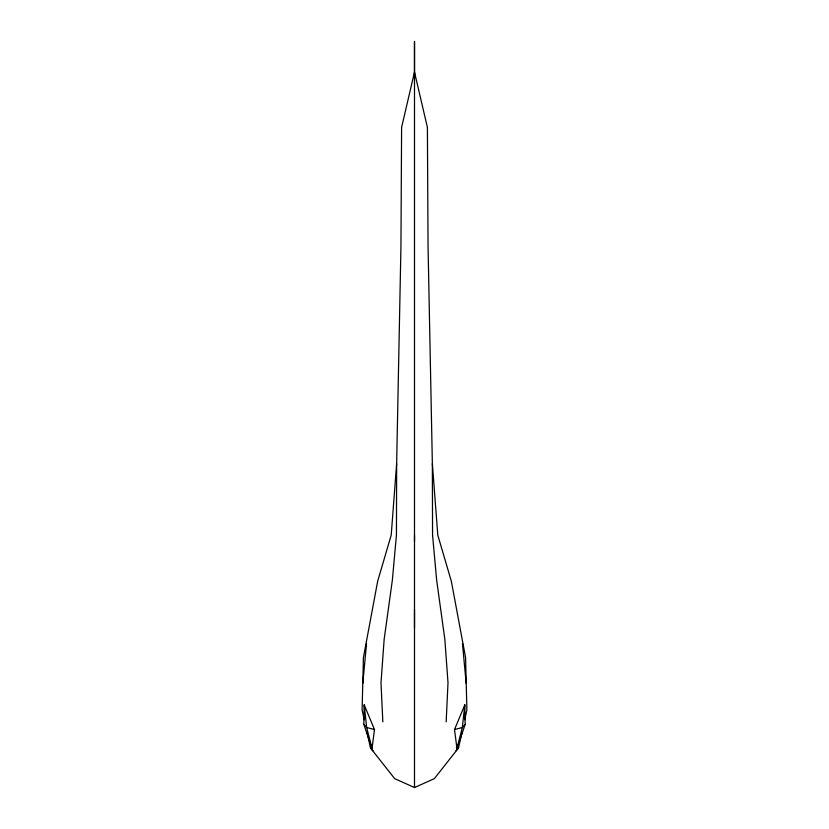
<?xml version="1.0" encoding="UTF-8"?>
<svg xmlns="http://www.w3.org/2000/svg" width="829" height="829" viewBox="0 0 829 829"><rect width="100%" height="100%" fill="white"/><g stroke="black" fill="none" stroke-linecap="round" stroke-linejoin="round"><path stroke-width="1.24" d="M446.168 721.872L448.002 682.671L444.841 639.314L436.634 580.072L432.562 535.109L432.355 463.587L428.054 246.607L427.401 127.397L414.5 72.082L401.599 127.397L400.946 246.607L396.645 463.587L396.438 535.109L392.366 580.072L384.159 639.314L380.998 682.671L382.832 721.872M363.817 724.37L364.19 704.847L374.49 729.561L372.045 748.452L363.817 724.37L366.667 727.499L372.045 748.452M396.645 463.587L391.215 535.109L377.661 581.253L363.423 657.521L362.107 709.945L364.273 719.759M362.812 683.469L366.532 643.594M464.81 704.847L462.333 727.499L456.955 748.452L454.51 729.561L464.81 704.847L465.183 724.37L456.955 748.452M366.967 732.007L370.48 747.945L394.656 778.638L414.5 787.55L434.344 778.638L458.52 747.945L462.033 732.007M464.727 719.759L466.893 709.945L465.577 657.521L451.339 581.253L437.785 535.109L432.355 463.587M455.94 750.825L458.52 747.945M465.183 724.37L462.333 727.499L454.51 729.561M374.49 729.561L366.667 727.499L364.19 704.847M370.48 747.945L373.06 750.825M462.468 643.594L466.188 683.469M414.5 74.558L414.5 41.45L414.5 787.55M414.5 535.109L414.5 541.555M414.5 609.491L414.5 628.133"/></g></svg>
